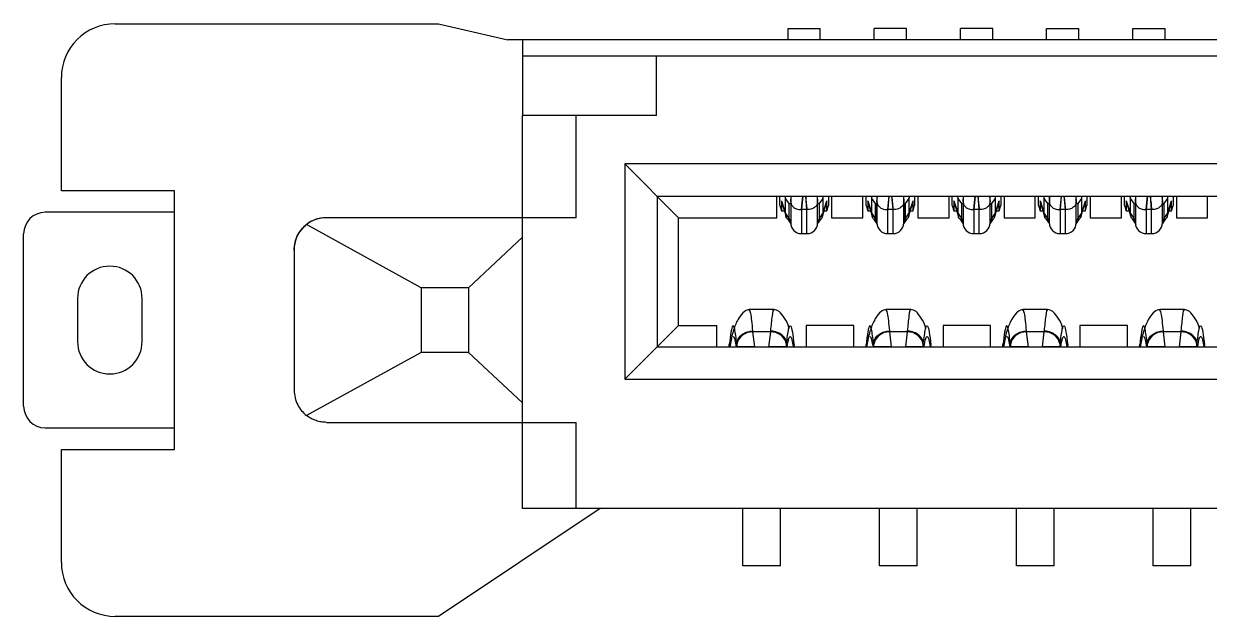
# Model space of a CAD drawing. Header units: millimetres. Extents: x -98.2 to -8.2, y 5.1 to 75.1.
# Drawn here: x -61.09 to -50.08, y 61.9 to 67.4 of the extents above; entities that cross this region are included whole.
import ezdxf

# ---------------------------------------------------------------- set-up
doc = ezdxf.new("R2010")
doc.units = ezdxf.units.MM

msp = doc.modelspace()

# ---------------------------------------------------------------- linework, layer by layer
at = {"color": 7, "linetype": 'Continuous', "lineweight": 25}
for p, q in [((-60.24, 67.397), (-57.24, 67.397)), ((-57.24, 67.397), (-56.597, 67.247)), ((-53.995, 67.352), (-53.695, 67.352)), ((-53.995, 67.247), (-53.995, 67.352)), ((-53.695, 67.247), (-53.695, 67.352)), ((-52.895, 67.352), (-53.195, 67.352)), ((-53.195, 67.247), (-53.195, 67.352)), ((-52.895, 67.247), (-52.895, 67.352)), ((-52.095, 67.352), (-52.395, 67.352)), ((-52.395, 67.247), (-52.395, 67.352)), ((-52.095, 67.247), (-52.095, 67.352)), ((-51.595, 67.352), (-51.295, 67.352)), ((-51.595, 67.247), (-51.595, 67.352)), ((-51.295, 67.247), (-51.295, 67.352)), ((-50.795, 67.352), (-50.495, 67.352)), ((-50.795, 67.247), (-50.795, 67.352)), ((-50.495, 67.247), (-50.495, 67.352)), ((-20.132, 67.247), (-56.597, 67.247)), ((-56.46, 67.247), (-56.46, 67.097)), ((-20.27, 67.097), (-56.46, 67.097)), ((-56.46, 67.097), (-56.46, 66.547)), ((-55.215, 66.547), (-55.215, 67.097)), ((-60.74, 65.847), (-60.74, 66.897)), ((-55.215, 66.547), (-56.46, 66.547)), ((-56.46, 65.597), (-56.46, 66.547)), ((-55.96, 65.597), (-55.96, 66.547)), ((-21.22, 66.097), (-55.51, 66.097)), ((-55.51, 66.097), (-55.51, 64.097)), ((-55.51, 66.097), (-55.01, 65.597)), ((-59.69, 65.847), (-60.74, 65.847)), ((-59.69, 63.447), (-59.69, 65.847)), ((-55.21, 65.797), (-55.21, 64.397)), ((-55.21, 65.797), (-21.52, 65.797)), ((-54.1, 65.597), (-54.1, 65.797)), ((-54.07, 65.709), (-54.07, 65.797)), ((-54.07, 65.709), (-54.055, 65.661)), ((-54.055, 65.755), (-54.017, 65.635)), ((-54.055, 65.755), (-54.055, 65.661)), ((-54.049, 65.729), (-54.055, 65.755)), ((-54.05, 65.729), (-54.012, 65.605)), ((-54.024, 65.797), (-54.017, 65.776)), ((-53.983, 65.729), (-54.017, 65.776)), ((-54.017, 65.635), (-54.017, 65.776)), ((-53.983, 65.587), (-53.983, 65.729)), ((-53.983, 65.729), (-53.97, 65.729)), ((-53.97, 65.798), (-53.969, 65.744)), ((-53.97, 65.744), (-53.97, 65.549)), ((-53.969, 65.744), (-53.965, 65.797)), ((-53.858, 65.798), (-53.869, 65.676)), ((-53.869, 65.676), (-53.857, 65.798)), ((-53.82, 65.673), (-53.831, 65.798)), ((-53.724, 65.797), (-53.72, 65.744)), ((-53.72, 65.744), (-53.72, 65.798)), ((-53.72, 65.549), (-53.72, 65.744)), ((-53.72, 65.729), (-53.706, 65.729)), ((-53.672, 65.776), (-53.706, 65.729)), ((-53.706, 65.729), (-53.706, 65.587)), ((-53.677, 65.605), (-53.639, 65.729)), ((-53.672, 65.776), (-53.665, 65.797)), ((-53.672, 65.776), (-53.672, 65.635)), ((-53.672, 65.635), (-53.634, 65.755)), ((-53.634, 65.755), (-53.64, 65.729)), ((-53.634, 65.661), (-53.634, 65.755)), ((-53.634, 65.661), (-53.62, 65.709)), ((-53.62, 65.797), (-53.62, 65.709)), ((-53.59, 65.797), (-53.59, 65.597)), ((-53.3, 65.597), (-53.3, 65.797)), ((-53.27, 65.709), (-53.27, 65.797)), ((-53.27, 65.709), (-53.255, 65.661)), ((-53.255, 65.755), (-53.217, 65.635)), ((-53.255, 65.755), (-53.255, 65.661)), ((-53.249, 65.729), (-53.255, 65.755)), ((-53.25, 65.729), (-53.212, 65.605)), ((-53.224, 65.797), (-53.217, 65.776)), ((-53.183, 65.729), (-53.217, 65.776)), ((-53.217, 65.635), (-53.217, 65.776)), ((-53.183, 65.729), (-53.17, 65.729)), ((-53.183, 65.587), (-53.183, 65.724)), ((-53.181, 65.724), (-53.181, 65.579)), ((-53.17, 65.798), (-53.169, 65.744)), ((-53.17, 65.744), (-53.17, 65.549)), ((-53.169, 65.744), (-53.165, 65.797)), ((-53.058, 65.798), (-53.069, 65.676)), ((-53.069, 65.676), (-53.057, 65.798)), ((-53.02, 65.673), (-53.031, 65.798)), ((-52.924, 65.797), (-52.92, 65.744)), ((-52.92, 65.744), (-52.92, 65.798)), ((-52.92, 65.549), (-52.92, 65.744)), ((-52.92, 65.729), (-52.906, 65.729)), ((-52.907, 65.585), (-52.907, 65.727)), ((-52.872, 65.776), (-52.906, 65.729)), ((-52.906, 65.729), (-52.906, 65.587)), ((-52.877, 65.605), (-52.839, 65.729)), ((-52.872, 65.776), (-52.865, 65.797)), ((-52.872, 65.776), (-52.872, 65.635)), ((-52.872, 65.635), (-52.834, 65.755)), ((-52.834, 65.755), (-52.84, 65.729)), ((-52.834, 65.661), (-52.834, 65.755)), ((-52.834, 65.661), (-52.82, 65.709)), ((-52.82, 65.797), (-52.82, 65.709)), ((-52.79, 65.797), (-52.79, 65.597)), ((-52.5, 65.597), (-52.5, 65.797)), ((-52.47, 65.709), (-52.47, 65.797)), ((-52.47, 65.709), (-52.455, 65.661)), ((-52.455, 65.755), (-52.417, 65.635)), ((-52.455, 65.755), (-52.455, 65.661)), ((-52.449, 65.729), (-52.455, 65.755)), ((-52.45, 65.729), (-52.412, 65.605)), ((-52.424, 65.797), (-52.417, 65.776)), ((-52.383, 65.729), (-52.417, 65.776)), ((-52.417, 65.635), (-52.417, 65.776)), ((-52.383, 65.587), (-52.383, 65.729)), ((-52.383, 65.729), (-52.37, 65.729)), ((-52.37, 65.798), (-52.369, 65.744)), ((-52.37, 65.744), (-52.37, 65.549)), ((-52.369, 65.744), (-52.365, 65.797)), ((-52.258, 65.798), (-52.269, 65.676)), ((-52.269, 65.676), (-52.257, 65.798)), ((-52.22, 65.673), (-52.231, 65.798)), ((-52.124, 65.797), (-52.12, 65.744)), ((-52.12, 65.744), (-52.12, 65.798)), ((-52.12, 65.549), (-52.12, 65.744)), ((-52.12, 65.729), (-52.106, 65.729)), ((-52.072, 65.776), (-52.106, 65.729)), ((-52.106, 65.729), (-52.106, 65.587)), ((-52.077, 65.605), (-52.039, 65.729)), ((-52.072, 65.776), (-52.065, 65.797)), ((-52.072, 65.776), (-52.072, 65.635)), ((-52.072, 65.635), (-52.034, 65.755)), ((-52.034, 65.755), (-52.04, 65.729)), ((-52.034, 65.661), (-52.034, 65.755)), ((-52.034, 65.661), (-52.02, 65.709)), ((-52.02, 65.797), (-52.02, 65.709)), ((-51.99, 65.797), (-51.99, 65.597)), ((-51.7, 65.597), (-51.7, 65.797)), ((-51.67, 65.709), (-51.67, 65.797)), ((-51.67, 65.709), (-51.655, 65.661)), ((-51.655, 65.755), (-51.617, 65.635)), ((-51.655, 65.755), (-51.655, 65.661)), ((-51.649, 65.729), (-51.655, 65.755)), ((-51.65, 65.729), (-51.612, 65.605)), ((-51.624, 65.797), (-51.617, 65.776)), ((-51.583, 65.729), (-51.617, 65.776)), ((-51.617, 65.635), (-51.617, 65.776)), ((-51.583, 65.587), (-51.583, 65.729)), ((-51.583, 65.729), (-51.57, 65.729)), ((-51.57, 65.798), (-51.569, 65.744)), ((-51.57, 65.744), (-51.57, 65.549)), ((-51.569, 65.744), (-51.565, 65.797)), ((-51.458, 65.798), (-51.469, 65.676)), ((-51.469, 65.676), (-51.457, 65.798)), ((-51.42, 65.673), (-51.431, 65.798)), ((-51.324, 65.797), (-51.32, 65.744)), ((-51.32, 65.744), (-51.32, 65.798)), ((-51.32, 65.549), (-51.32, 65.744)), ((-51.32, 65.729), (-51.306, 65.729)), ((-51.272, 65.776), (-51.306, 65.729)), ((-51.306, 65.729), (-51.306, 65.587)), ((-51.277, 65.605), (-51.239, 65.729)), ((-51.272, 65.776), (-51.265, 65.797)), ((-51.272, 65.776), (-51.272, 65.635)), ((-51.272, 65.635), (-51.234, 65.755)), ((-51.234, 65.755), (-51.24, 65.729)), ((-51.234, 65.661), (-51.234, 65.755)), ((-51.234, 65.661), (-51.22, 65.709)), ((-51.22, 65.797), (-51.22, 65.709)), ((-51.19, 65.797), (-51.19, 65.597)), ((-50.9, 65.597), (-50.9, 65.797)), ((-50.87, 65.709), (-50.87, 65.797)), ((-50.87, 65.709), (-50.855, 65.661)), ((-50.855, 65.755), (-50.817, 65.635)), ((-50.855, 65.755), (-50.855, 65.661)), ((-50.849, 65.729), (-50.855, 65.755)), ((-50.85, 65.729), (-50.812, 65.605)), ((-50.824, 65.797), (-50.817, 65.776)), ((-50.783, 65.729), (-50.817, 65.776)), ((-50.817, 65.635), (-50.817, 65.776)), ((-50.783, 65.587), (-50.783, 65.729)), ((-50.783, 65.729), (-50.77, 65.729)), ((-50.77, 65.798), (-50.769, 65.744)), ((-50.77, 65.744), (-50.77, 65.549)), ((-50.769, 65.744), (-50.765, 65.797)), ((-50.658, 65.798), (-50.669, 65.676)), ((-50.669, 65.676), (-50.657, 65.798)), ((-50.62, 65.673), (-50.631, 65.798)), ((-50.524, 65.797), (-50.52, 65.744)), ((-50.52, 65.744), (-50.52, 65.798)), ((-50.52, 65.549), (-50.52, 65.744)), ((-50.52, 65.729), (-50.506, 65.729)), ((-50.472, 65.776), (-50.506, 65.729)), ((-50.506, 65.729), (-50.506, 65.587)), ((-50.477, 65.605), (-50.439, 65.729)), ((-50.472, 65.776), (-50.465, 65.797)), ((-50.472, 65.776), (-50.472, 65.635)), ((-50.472, 65.635), (-50.434, 65.755)), ((-50.434, 65.755), (-50.44, 65.729)), ((-50.434, 65.661), (-50.434, 65.755)), ((-50.434, 65.661), (-50.42, 65.709)), ((-50.42, 65.797), (-50.42, 65.709)), ((-50.39, 65.797), (-50.39, 65.597)), ((-50.1, 65.597), (-50.1, 65.797)), ((-59.69, 65.647), (-60.89, 65.647)), ((-55.96, 65.597), (-58.28, 65.597)), ((-56.46, 62.897), (-56.46, 65.597)), ((-55.01, 65.597), (-54.1, 65.597)), ((-55.01, 64.597), (-55.01, 65.597)), ((-54.055, 65.661), (-54.029, 65.661)), ((-54.017, 65.635), (-53.983, 65.587)), ((-53.87, 65.672), (-53.87, 65.449)), ((-53.869, 65.672), (-53.869, 65.676)), ((-53.82, 65.673), (-53.869, 65.672)), ((-53.82, 65.449), (-53.82, 65.673)), ((-53.706, 65.587), (-53.672, 65.635)), ((-53.66, 65.661), (-53.634, 65.661)), ((-53.59, 65.597), (-53.3, 65.597)), ((-53.255, 65.661), (-53.229, 65.661)), ((-53.217, 65.635), (-53.183, 65.587)), ((-53.183, 65.661), (-53.181, 65.661)), ((-53.07, 65.672), (-53.07, 65.449)), ((-53.069, 65.672), (-53.069, 65.676)), ((-53.02, 65.673), (-53.069, 65.672)), ((-53.02, 65.449), (-53.02, 65.673)), ((-52.907, 65.661), (-52.906, 65.661)), ((-52.906, 65.587), (-52.872, 65.635)), ((-52.86, 65.661), (-52.834, 65.661)), ((-52.79, 65.597), (-52.5, 65.597)), ((-52.455, 65.661), (-52.429, 65.661)), ((-52.417, 65.635), (-52.383, 65.587)), ((-52.27, 65.672), (-52.27, 65.449)), ((-52.269, 65.672), (-52.269, 65.676)), ((-52.22, 65.673), (-52.269, 65.672)), ((-52.22, 65.449), (-52.22, 65.673)), ((-52.106, 65.587), (-52.072, 65.635)), ((-52.06, 65.661), (-52.034, 65.661)), ((-51.99, 65.597), (-51.7, 65.597)), ((-51.655, 65.661), (-51.629, 65.661)), ((-51.617, 65.635), (-51.583, 65.587)), ((-51.47, 65.672), (-51.47, 65.449)), ((-51.469, 65.672), (-51.469, 65.676)), ((-51.42, 65.673), (-51.469, 65.672)), ((-51.42, 65.449), (-51.42, 65.673)), ((-51.306, 65.587), (-51.272, 65.635)), ((-51.26, 65.661), (-51.234, 65.661)), ((-51.19, 65.597), (-50.9, 65.597)), ((-50.855, 65.661), (-50.829, 65.661)), ((-50.817, 65.635), (-50.783, 65.587)), ((-50.67, 65.672), (-50.67, 65.449)), ((-50.669, 65.672), (-50.669, 65.676)), ((-50.62, 65.673), (-50.669, 65.672)), ((-50.62, 65.449), (-50.62, 65.673)), ((-50.506, 65.587), (-50.472, 65.635)), ((-50.46, 65.661), (-50.434, 65.661)), ((-50.39, 65.597), (-50.1, 65.597)), ((-57.4, 64.947), (-58.464, 65.534)), ((-54.001, 65.585), (-53.969, 65.539)), ((-53.979, 65.581), (-53.983, 65.587)), ((-53.979, 65.581), (-53.97, 65.569)), ((-53.97, 65.541), (-53.969, 65.539)), ((-53.72, 65.539), (-53.688, 65.585)), ((-53.72, 65.539), (-53.719, 65.541)), ((-53.706, 65.587), (-53.71, 65.581)), ((-53.201, 65.585), (-53.169, 65.539)), ((-53.183, 65.587), (-53.179, 65.581)), ((-53.182, 65.58), (-53.17, 65.569)), ((-53.17, 65.541), (-53.169, 65.539)), ((-52.92, 65.539), (-52.888, 65.585)), ((-52.92, 65.539), (-52.919, 65.541)), ((-52.906, 65.587), (-52.91, 65.581)), ((-52.401, 65.585), (-52.369, 65.539)), ((-52.379, 65.581), (-52.383, 65.587)), ((-52.37, 65.541), (-52.369, 65.539)), ((-52.12, 65.539), (-52.088, 65.585)), ((-52.12, 65.539), (-52.119, 65.541)), ((-51.601, 65.585), (-51.569, 65.539)), ((-51.583, 65.587), (-51.579, 65.581)), ((-51.579, 65.581), (-51.57, 65.569)), ((-51.57, 65.541), (-51.569, 65.539)), ((-51.32, 65.539), (-51.288, 65.585)), ((-51.32, 65.539), (-51.319, 65.541)), ((-50.801, 65.585), (-50.769, 65.539)), ((-50.783, 65.587), (-50.779, 65.581)), ((-50.779, 65.581), (-50.77, 65.569)), ((-50.77, 65.541), (-50.769, 65.539)), ((-50.52, 65.539), (-50.488, 65.585)), ((-50.52, 65.539), (-50.519, 65.541)), ((-61.09, 63.847), (-61.09, 65.447)), ((-56.46, 65.417), (-56.96, 64.947)), ((-53.87, 65.449), (-53.82, 65.449)), ((-53.07, 65.449), (-53.02, 65.449)), ((-52.27, 65.449), (-52.22, 65.449)), ((-51.47, 65.449), (-51.42, 65.449)), ((-50.67, 65.449), (-50.62, 65.449)), ((-58.58, 65.297), (-58.58, 63.997)), ((-56.96, 64.947), (-57.4, 64.947)), ((-57.4, 64.947), (-57.4, 64.347)), ((-56.96, 64.947), (-56.96, 64.347)), ((-60.59, 64.847), (-60.59, 64.447)), ((-59.99, 64.447), (-59.99, 64.847)), ((-54.125, 64.744), (-54.354, 64.744)), ((-52.855, 64.744), (-53.084, 64.744)), ((-51.585, 64.744), (-51.814, 64.744)), ((-50.315, 64.744), (-50.544, 64.744)), ((-55.21, 64.397), (-55.01, 64.597)), ((-55.01, 64.597), (-54.655, 64.597)), ((-54.655, 64.397), (-54.655, 64.597)), ((-54.304, 64.397), (-54.32, 64.537)), ((-54.159, 64.537), (-54.32, 64.537)), ((-54.159, 64.537), (-54.175, 64.397)), ((-53.385, 64.597), (-53.825, 64.597)), ((-53.825, 64.597), (-53.825, 64.397)), ((-53.385, 64.397), (-53.385, 64.597)), ((-53.034, 64.397), (-53.05, 64.537)), ((-52.889, 64.537), (-53.05, 64.537)), ((-52.889, 64.537), (-52.905, 64.397)), ((-52.115, 64.597), (-52.555, 64.597)), ((-52.555, 64.597), (-52.555, 64.397)), ((-52.115, 64.397), (-52.115, 64.597)), ((-51.764, 64.397), (-51.78, 64.537)), ((-51.619, 64.537), (-51.78, 64.537)), ((-51.619, 64.537), (-51.635, 64.397)), ((-50.845, 64.597), (-51.285, 64.597)), ((-51.285, 64.597), (-51.285, 64.397)), ((-50.845, 64.397), (-50.845, 64.597)), ((-50.494, 64.397), (-50.51, 64.537)), ((-50.349, 64.537), (-50.51, 64.537)), ((-50.349, 64.537), (-50.365, 64.397)), ((-55.51, 64.097), (-55.21, 64.397)), ((-55.21, 64.397), (-45.925, 64.397)), ((-54.539, 64.427), (-54.542, 64.395)), ((-54.541, 64.409), (-54.542, 64.397)), ((-54.541, 64.397), (-54.541, 64.409)), ((-54.54, 64.417), (-54.534, 64.435)), ((-54.539, 64.424), (-54.54, 64.416)), ((-54.533, 64.397), (-54.517, 64.475)), ((-54.469, 64.42), (-54.47, 64.428)), ((-54.47, 64.428), (-54.47, 64.397)), ((-54.467, 64.397), (-54.469, 64.42)), ((-54.01, 64.42), (-54.012, 64.397)), ((-54.009, 64.428), (-54.01, 64.42)), ((-54.009, 64.397), (-54.009, 64.428)), ((-53.939, 64.417), (-53.945, 64.439)), ((-53.938, 64.409), (-53.941, 64.416)), ((-53.936, 64.394), (-53.939, 64.416)), ((-53.938, 64.409), (-53.938, 64.397)), ((-53.937, 64.397), (-53.938, 64.409)), ((-53.269, 64.427), (-53.272, 64.395)), ((-53.271, 64.409), (-53.272, 64.397)), ((-53.271, 64.397), (-53.271, 64.409)), ((-53.27, 64.417), (-53.264, 64.435)), ((-53.269, 64.424), (-53.27, 64.416)), ((-53.263, 64.397), (-53.247, 64.475)), ((-53.199, 64.42), (-53.2, 64.428)), ((-53.2, 64.428), (-53.2, 64.397)), ((-53.197, 64.397), (-53.199, 64.42)), ((-52.74, 64.42), (-52.742, 64.397)), ((-52.739, 64.428), (-52.74, 64.42)), ((-52.739, 64.397), (-52.739, 64.428)), ((-52.669, 64.417), (-52.675, 64.439)), ((-52.668, 64.409), (-52.671, 64.416)), ((-52.666, 64.394), (-52.669, 64.416)), ((-52.668, 64.409), (-52.668, 64.397)), ((-52.667, 64.397), (-52.668, 64.409)), ((-51.999, 64.427), (-52.002, 64.395)), ((-52.001, 64.409), (-52.002, 64.397)), ((-52.001, 64.397), (-52.001, 64.409)), ((-52, 64.417), (-51.994, 64.435)), ((-51.999, 64.424), (-52, 64.416)), ((-51.993, 64.397), (-51.977, 64.475)), ((-51.929, 64.42), (-51.93, 64.428)), ((-51.93, 64.428), (-51.93, 64.397)), ((-51.927, 64.397), (-51.929, 64.42)), ((-51.47, 64.42), (-51.472, 64.397)), ((-51.469, 64.428), (-51.47, 64.42)), ((-51.469, 64.397), (-51.469, 64.428)), ((-51.399, 64.417), (-51.405, 64.439)), ((-51.398, 64.409), (-51.401, 64.416)), ((-51.396, 64.394), (-51.399, 64.416)), ((-51.398, 64.409), (-51.398, 64.397)), ((-51.397, 64.397), (-51.398, 64.409)), ((-50.729, 64.427), (-50.732, 64.395)), ((-50.731, 64.409), (-50.732, 64.397)), ((-50.731, 64.397), (-50.731, 64.409)), ((-50.73, 64.417), (-50.724, 64.435)), ((-50.729, 64.424), (-50.73, 64.416)), ((-50.723, 64.397), (-50.707, 64.475)), ((-50.659, 64.42), (-50.66, 64.428)), ((-50.66, 64.428), (-50.66, 64.397)), ((-50.657, 64.397), (-50.659, 64.42)), ((-50.2, 64.42), (-50.202, 64.397)), ((-50.199, 64.428), (-50.2, 64.42)), ((-50.199, 64.397), (-50.199, 64.428)), ((-50.129, 64.417), (-50.135, 64.439)), ((-50.128, 64.409), (-50.131, 64.416)), ((-50.126, 64.394), (-50.129, 64.416)), ((-50.128, 64.409), (-50.128, 64.397)), ((-50.127, 64.397), (-50.128, 64.409)), ((-57.4, 64.347), (-58.464, 63.761)), ((-56.96, 64.347), (-57.4, 64.347)), ((-56.96, 64.347), (-56.46, 63.878)), ((-55.51, 64.097), (-46.225, 64.097)), ((-60.89, 63.647), (-59.69, 63.647)), ((-58.28, 63.697), (-55.96, 63.697)), ((-55.96, 62.897), (-55.96, 63.697)), ((-60.74, 63.447), (-59.69, 63.447)), ((-60.74, 62.397), (-60.74, 63.447)), ((-55.74, 62.897), (-57.24, 61.897)), ((-46.225, 62.897), (-56.46, 62.897)), ((-54.415, 62.367), (-54.415, 62.897)), ((-54.065, 62.367), (-54.065, 62.897)), ((-53.145, 62.367), (-53.145, 62.897)), ((-52.795, 62.367), (-52.795, 62.897)), ((-51.875, 62.367), (-51.875, 62.897)), ((-51.525, 62.367), (-51.525, 62.897)), ((-50.605, 62.367), (-50.605, 62.897)), ((-50.255, 62.367), (-50.255, 62.897)), ((-54.065, 62.367), (-54.415, 62.367)), ((-52.795, 62.367), (-53.145, 62.367)), ((-51.525, 62.367), (-51.875, 62.367)), ((-50.255, 62.367), (-50.605, 62.367)), ((-57.24, 61.897), (-60.24, 61.897))]:
    msp.add_line(p, q, dxfattribs=at)
for centre, radius, start, end in [((-60.24, 66.897), 0.5, 90, 180), ((-60.24, 66.897), 0.5, 90, 180), ((-52.2, 65.804), 0.121, 311.6707, 321.0849), ((-50.599, 65.804), 0.12, 311.6425, 321.113), ((-60.89, 65.447), 0.2, 90, 180), ((-60.89, 65.447), 0.2, 90, 180), ((-58.28, 65.297), 0.3, 90, 180), ((-53.87, 65.549), 0.1, 180, 270), ((-53.82, 65.549), 0.1, 270, 0), ((-53.797, 65.58), 0.0869, 332.7113, 0.6118), ((-53.07, 65.549), 0.1, 180, 270), ((-53.02, 65.549), 0.1, 270, 0), ((-52.997, 65.58), 0.0869, 332.6449, 0.6122), ((-52.27, 65.549), 0.1, 180, 270), ((-52.22, 65.549), 0.1, 270, 0), ((-52.197, 65.58), 0.0869, 332.6454, 0.611), ((-51.47, 65.549), 0.1, 180, 270), ((-51.42, 65.549), 0.1, 270, 0), ((-51.397, 65.58), 0.0869, 332.6449, 0.6122), ((-50.67, 65.549), 0.1, 180, 270), ((-50.62, 65.549), 0.1, 270, 0), ((-50.597, 65.58), 0.0869, 332.647, 0.6049), ((-60.29, 64.847), 0.3, 0, 180), ((-54.329, 64.394), 0.143, 86.2765, 169.5154), ((-54.15, 64.394), 0.143, 10.4845, 93.724), ((-54.169, 64.343), 0.204, 84.933, 87.0121), ((-53.059, 64.394), 0.143, 86.2765, 169.5154), ((-52.88, 64.394), 0.143, 10.4845, 93.724), ((-52.899, 64.343), 0.204, 84.933, 87.0121), ((-51.789, 64.394), 0.143, 86.2765, 169.5154), ((-51.61, 64.394), 0.143, 10.4845, 93.724), ((-51.629, 64.343), 0.204, 84.933, 87.0121), ((-50.519, 64.394), 0.143, 86.2765, 169.5154), ((-50.34, 64.394), 0.143, 10.4845, 93.724), ((-50.359, 64.343), 0.204, 84.933, 87.0121), ((-60.29, 64.447), 0.3, 180, 0), ((-60.29, 64.447), 0.3, 180, 0), ((-60.89, 63.847), 0.2, 180, 270), ((-60.24, 62.397), 0.5, 180, 270)]:
    msp.add_arc(centre, radius, start, end, dxfattribs=at)
for points, knots in [([(-53.969, 65.744), (-53.968, 65.734), (-53.965, 65.715), (-53.942, 65.69), (-53.912, 65.677), (-53.887, 65.673), (-53.874, 65.673), (-53.869, 65.672)], [0, 0, 0, 0, 0.25222, 0.502966, 0.752528, 0.912568, 1, 1, 1, 1]), ([(-53.832, 65.798), (-53.83, 65.774), (-53.826, 65.733), (-53.822, 65.691), (-53.82, 65.673)], [0, 0, 0, 0, 0.559892, 1, 1, 1, 1]), ([(-53.72, 65.744), (-53.72, 65.74), (-53.72, 65.73), (-53.728, 65.711), (-53.748, 65.69), (-53.777, 65.677), (-53.801, 65.673), (-53.814, 65.673), (-53.818, 65.673), (-53.82, 65.673)], [0, 0, 0, 0, 0.108391, 0.256394, 0.506938, 0.754691, 0.918407, 0.969509, 1, 1, 1, 1]), ([(-53.183, 65.729), (-53.184, 65.728), (-53.185, 65.728), (-53.186, 65.727), (-53.186, 65.726), (-53.185, 65.725), (-53.183, 65.724), (-53.181, 65.723)], [0, 0, 0, 0, 0.154414, 0.297318, 0.438576, 0.588379, 1, 1, 1, 1]), ([(-53.169, 65.744), (-53.168, 65.734), (-53.165, 65.715), (-53.142, 65.69), (-53.112, 65.677), (-53.087, 65.673), (-53.074, 65.673), (-53.069, 65.672)], [0, 0, 0, 0, 0.25222, 0.502966, 0.752528, 0.912568, 1, 1, 1, 1]), ([(-53.032, 65.798), (-53.03, 65.774), (-53.026, 65.733), (-53.022, 65.691), (-53.02, 65.673)], [0, 0, 0, 0, 0.559892, 1, 1, 1, 1]), ([(-52.92, 65.744), (-52.92, 65.74), (-52.92, 65.73), (-52.928, 65.711), (-52.948, 65.69), (-52.977, 65.677), (-53.001, 65.673), (-53.014, 65.673), (-53.018, 65.673), (-53.02, 65.673)], [0, 0, 0, 0, 0.108391, 0.256394, 0.506938, 0.754691, 0.918407, 0.969509, 1, 1, 1, 1]), ([(-52.369, 65.744), (-52.368, 65.734), (-52.365, 65.715), (-52.342, 65.69), (-52.312, 65.677), (-52.287, 65.673), (-52.274, 65.673), (-52.269, 65.672)], [0, 0, 0, 0, 0.25222, 0.502966, 0.752528, 0.912568, 1, 1, 1, 1]), ([(-52.232, 65.798), (-52.23, 65.774), (-52.226, 65.733), (-52.222, 65.691), (-52.22, 65.673)], [0, 0, 0, 0, 0.559892, 1, 1, 1, 1]), ([(-52.12, 65.744), (-52.12, 65.74), (-52.12, 65.73), (-52.128, 65.711), (-52.148, 65.69), (-52.177, 65.677), (-52.201, 65.673), (-52.214, 65.673), (-52.218, 65.673), (-52.22, 65.673)], [0, 0, 0, 0, 0.108391, 0.256394, 0.506938, 0.754691, 0.918407, 0.969509, 1, 1, 1, 1]), ([(-51.569, 65.744), (-51.568, 65.734), (-51.565, 65.715), (-51.542, 65.69), (-51.512, 65.677), (-51.487, 65.673), (-51.474, 65.673), (-51.469, 65.672)], [0, 0, 0, 0, 0.2522202, 0.5029664, 0.7525284, 0.9125685, 1, 1, 1, 1]), ([(-51.432, 65.798), (-51.43, 65.774), (-51.426, 65.733), (-51.422, 65.691), (-51.42, 65.673)], [0, 0, 0, 0, 0.559892, 1, 1, 1, 1]), ([(-51.32, 65.744), (-51.32, 65.74), (-51.32, 65.73), (-51.328, 65.711), (-51.348, 65.69), (-51.377, 65.677), (-51.401, 65.673), (-51.414, 65.673), (-51.418, 65.673), (-51.42, 65.673)], [0, 0, 0, 0, 0.108391, 0.256394, 0.506938, 0.754691, 0.918407, 0.969509, 1, 1, 1, 1]), ([(-50.769, 65.744), (-50.768, 65.734), (-50.765, 65.715), (-50.742, 65.69), (-50.712, 65.677), (-50.687, 65.673), (-50.674, 65.673), (-50.669, 65.672)], [0, 0, 0, 0, 0.25222, 0.502966, 0.752528, 0.912568, 1, 1, 1, 1]), ([(-50.632, 65.798), (-50.63, 65.774), (-50.626, 65.733), (-50.622, 65.691), (-50.62, 65.673)], [0, 0, 0, 0, 0.559892, 1, 1, 1, 1]), ([(-50.52, 65.744), (-50.52, 65.74), (-50.52, 65.73), (-50.528, 65.711), (-50.548, 65.69), (-50.577, 65.677), (-50.601, 65.673), (-50.614, 65.673), (-50.618, 65.673), (-50.62, 65.673)], [0, 0, 0, 0, 0.108391, 0.256394, 0.506938, 0.754691, 0.918407, 0.969509, 1, 1, 1, 1]), ([(-58.28, 65.597), (-58.298, 65.596), (-58.337, 65.594), (-58.406, 65.573), (-58.441, 65.55), (-58.464, 65.534)], [0, 0, 0, 0, 0.233495, 0.489985, 1, 1, 1, 1]), ([(-54, 65.586), (-54.004, 65.591), (-54.015, 65.606), (-54.016, 65.624), (-54.017, 65.635)], [0, 0, 0, 0, 0.3995928, 1, 1, 1, 1]), ([(-53.672, 65.635), (-53.673, 65.621), (-53.674, 65.602), (-53.687, 65.589), (-53.689, 65.586)], [0, 0, 0, 0, 0.765427, 1, 1, 1, 1]), ([(-53.2, 65.586), (-53.204, 65.591), (-53.215, 65.606), (-53.216, 65.624), (-53.217, 65.635)], [0, 0, 0, 0, 0.399593, 1, 1, 1, 1]), ([(-52.872, 65.635), (-52.873, 65.621), (-52.874, 65.602), (-52.887, 65.589), (-52.889, 65.586)], [0, 0, 0, 0, 0.7654267, 1, 1, 1, 1]), ([(-52.4, 65.586), (-52.404, 65.591), (-52.415, 65.606), (-52.416, 65.624), (-52.417, 65.635)], [0, 0, 0, 0, 0.399593, 1, 1, 1, 1]), ([(-52.072, 65.635), (-52.073, 65.621), (-52.074, 65.602), (-52.087, 65.589), (-52.089, 65.586)], [0, 0, 0, 0, 0.765427, 1, 1, 1, 1]), ([(-51.6, 65.586), (-51.604, 65.591), (-51.615, 65.606), (-51.616, 65.624), (-51.617, 65.635)], [0, 0, 0, 0, 0.399593, 1, 1, 1, 1]), ([(-51.272, 65.635), (-51.273, 65.621), (-51.274, 65.602), (-51.287, 65.589), (-51.289, 65.586)], [0, 0, 0, 0, 0.765427, 1, 1, 1, 1]), ([(-50.8, 65.586), (-50.804, 65.591), (-50.815, 65.606), (-50.816, 65.624), (-50.817, 65.635)], [0, 0, 0, 0, 0.399593, 1, 1, 1, 1]), ([(-50.472, 65.635), (-50.473, 65.621), (-50.474, 65.602), (-50.487, 65.589), (-50.489, 65.586)], [0, 0, 0, 0, 0.765427, 1, 1, 1, 1]), ([(-58.58, 65.297), (-58.578, 65.321), (-58.574, 65.37), (-58.549, 65.435), (-58.512, 65.492), (-58.481, 65.519), (-58.464, 65.534)], [0, 0, 0, 0, 0.233478, 0.484598, 0.724738, 1, 1, 1, 1]), ([(-53.969, 65.542), (-53.972, 65.546), (-53.981, 65.56), (-53.982, 65.576), (-53.983, 65.587)], [0, 0, 0, 0, 0.343086, 1, 1, 1, 1]), ([(-53.964, 65.535), (-53.967, 65.538), (-53.977, 65.551), (-53.978, 65.568), (-53.979, 65.581)], [0, 0, 0, 0, 0.259161, 1, 1, 1, 1]), ([(-53.706, 65.587), (-53.707, 65.573), (-53.707, 65.556), (-53.718, 65.544), (-53.72, 65.542)], [0, 0, 0, 0, 0.837184, 1, 1, 1, 1]), ([(-53.169, 65.542), (-53.172, 65.546), (-53.181, 65.56), (-53.182, 65.576), (-53.183, 65.587)], [0, 0, 0, 0, 0.343086, 1, 1, 1, 1]), ([(-53.168, 65.54), (-53.169, 65.541), (-53.178, 65.553), (-53.178, 65.568), (-53.179, 65.581)], [0, 0, 0, 0, 0.157379, 1, 1, 1, 1]), ([(-52.906, 65.587), (-52.907, 65.573), (-52.907, 65.556), (-52.918, 65.544), (-52.92, 65.542)], [0, 0, 0, 0, 0.8371837, 1, 1, 1, 1]), ([(-52.369, 65.542), (-52.372, 65.546), (-52.381, 65.56), (-52.382, 65.576), (-52.383, 65.587)], [0, 0, 0, 0, 0.343086, 1, 1, 1, 1]), ([(-52.364, 65.535), (-52.367, 65.538), (-52.377, 65.551), (-52.378, 65.568), (-52.379, 65.581)], [0, 0, 0, 0, 0.259162, 1, 1, 1, 1]), ([(-52.106, 65.587), (-52.107, 65.573), (-52.107, 65.556), (-52.118, 65.544), (-52.12, 65.542)], [0, 0, 0, 0, 0.8371838, 1, 1, 1, 1]), ([(-52.106, 65.587), (-52.107, 65.586), (-52.108, 65.584), (-52.11, 65.582), (-52.11, 65.581)], [0, 0, 0, 0, 0.554796, 1, 1, 1, 1]), ([(-51.569, 65.542), (-51.572, 65.546), (-51.581, 65.56), (-51.582, 65.576), (-51.583, 65.587)], [0, 0, 0, 0, 0.343086, 1, 1, 1, 1]), ([(-51.564, 65.535), (-51.567, 65.538), (-51.577, 65.551), (-51.578, 65.568), (-51.579, 65.581)], [0, 0, 0, 0, 0.259161, 1, 1, 1, 1]), ([(-51.306, 65.587), (-51.307, 65.573), (-51.307, 65.556), (-51.318, 65.544), (-51.32, 65.542)], [0, 0, 0, 0, 0.837184, 1, 1, 1, 1]), ([(-51.306, 65.587), (-51.307, 65.586), (-51.308, 65.584), (-51.31, 65.582), (-51.31, 65.581)], [0, 0, 0, 0, 0.554793, 1, 1, 1, 1]), ([(-50.769, 65.542), (-50.772, 65.546), (-50.781, 65.56), (-50.782, 65.576), (-50.783, 65.587)], [0, 0, 0, 0, 0.343086, 1, 1, 1, 1]), ([(-50.764, 65.535), (-50.767, 65.538), (-50.777, 65.551), (-50.778, 65.568), (-50.779, 65.581)], [0, 0, 0, 0, 0.259159, 1, 1, 1, 1]), ([(-50.506, 65.587), (-50.507, 65.573), (-50.507, 65.556), (-50.518, 65.544), (-50.52, 65.542)], [0, 0, 0, 0, 0.837184, 1, 1, 1, 1]), ([(-50.506, 65.587), (-50.507, 65.586), (-50.508, 65.584), (-50.51, 65.582), (-50.51, 65.581)], [0, 0, 0, 0, 0.554793, 1, 1, 1, 1]), ([(-54.353, 64.744), (-54.369, 64.741), (-54.402, 64.733), (-54.452, 64.67), (-54.497, 64.577), (-54.518, 64.494), (-54.528, 64.453)], [0, 0, 0, 0, 0.258022, 0.513678, 0.7624, 1, 1, 1, 1]), ([(-54.321, 64.546), (-54.327, 64.611), (-54.34, 64.742), (-54.353, 64.74), (-54.36, 64.738)], [0, 0, 0, 0, 0.5, 1, 1, 1, 1]), ([(-54.125, 64.736), (-54.126, 64.738), (-54.132, 64.757), (-54.143, 64.695), (-54.153, 64.596), (-54.158, 64.546)], [0, 0, 0, 0, 0.083373, 0.541685, 1, 1, 1, 1]), ([(-53.984, 64.57), (-53.984, 64.571), (-53.995, 64.612), (-54.028, 64.67), (-54.077, 64.734), (-54.11, 64.741), (-54.126, 64.744)], [0, 0, 0, 0, 0.005561, 0.330029, 0.663497, 1, 1, 1, 1]), ([(-53.083, 64.744), (-53.099, 64.741), (-53.132, 64.733), (-53.182, 64.67), (-53.227, 64.577), (-53.248, 64.494), (-53.258, 64.453)], [0, 0, 0, 0, 0.258022, 0.513678, 0.7624, 1, 1, 1, 1]), ([(-53.051, 64.546), (-53.057, 64.611), (-53.07, 64.742), (-53.083, 64.74), (-53.09, 64.738)], [0, 0, 0, 0, 0.5, 1, 1, 1, 1]), ([(-52.855, 64.736), (-52.856, 64.738), (-52.862, 64.757), (-52.873, 64.695), (-52.883, 64.596), (-52.888, 64.546)], [0, 0, 0, 0, 0.083373, 0.541685, 1, 1, 1, 1]), ([(-52.714, 64.57), (-52.714, 64.571), (-52.725, 64.612), (-52.758, 64.67), (-52.807, 64.734), (-52.84, 64.741), (-52.856, 64.744)], [0, 0, 0, 0, 0.0055612, 0.3300294, 0.6634965, 1, 1, 1, 1]), ([(-51.813, 64.744), (-51.829, 64.741), (-51.862, 64.733), (-51.912, 64.67), (-51.957, 64.577), (-51.978, 64.494), (-51.988, 64.453)], [0, 0, 0, 0, 0.258022, 0.513678, 0.7624, 1, 1, 1, 1]), ([(-51.781, 64.546), (-51.787, 64.611), (-51.8, 64.742), (-51.813, 64.74), (-51.82, 64.738)], [0, 0, 0, 0, 0.5, 1, 1, 1, 1]), ([(-51.585, 64.736), (-51.586, 64.738), (-51.592, 64.757), (-51.603, 64.695), (-51.613, 64.596), (-51.618, 64.546)], [0, 0, 0, 0, 0.083373, 0.541685, 1, 1, 1, 1]), ([(-51.444, 64.57), (-51.444, 64.571), (-51.455, 64.612), (-51.488, 64.67), (-51.537, 64.734), (-51.57, 64.741), (-51.586, 64.744)], [0, 0, 0, 0, 0.005561, 0.330029, 0.663497, 1, 1, 1, 1]), ([(-50.543, 64.744), (-50.559, 64.741), (-50.592, 64.733), (-50.642, 64.67), (-50.687, 64.577), (-50.708, 64.494), (-50.718, 64.453)], [0, 0, 0, 0, 0.258022, 0.513678, 0.7624, 1, 1, 1, 1]), ([(-50.511, 64.546), (-50.517, 64.611), (-50.53, 64.742), (-50.543, 64.74), (-50.55, 64.738)], [0, 0, 0, 0, 0.5, 1, 1, 1, 1]), ([(-50.315, 64.736), (-50.316, 64.738), (-50.322, 64.757), (-50.333, 64.695), (-50.343, 64.596), (-50.348, 64.546)], [0, 0, 0, 0, 0.083373, 0.541685, 1, 1, 1, 1]), ([(-50.174, 64.57), (-50.174, 64.571), (-50.185, 64.612), (-50.218, 64.67), (-50.267, 64.734), (-50.3, 64.741), (-50.316, 64.744)], [0, 0, 0, 0, 0.005561, 0.330029, 0.663497, 1, 1, 1, 1]), ([(-54.47, 64.428), (-54.477, 64.48), (-54.49, 64.584), (-54.508, 64.606), (-54.524, 64.548), (-54.535, 64.46), (-54.54, 64.417)], [0, 0, 0, 0, 0.2796293, 0.5592596, 0.7796296, 1, 1, 1, 1]), ([(-54.009, 64.428), (-54.002, 64.48), (-53.989, 64.584), (-53.971, 64.606), (-53.955, 64.548), (-53.944, 64.46), (-53.939, 64.417)], [0, 0, 0, 0, 0.279629, 0.55926, 0.77963, 1, 1, 1, 1]), ([(-53.2, 64.428), (-53.207, 64.48), (-53.22, 64.584), (-53.238, 64.606), (-53.254, 64.548), (-53.265, 64.46), (-53.27, 64.417)], [0, 0, 0, 0, 0.279629, 0.55926, 0.77963, 1, 1, 1, 1]), ([(-52.739, 64.428), (-52.732, 64.48), (-52.719, 64.584), (-52.701, 64.606), (-52.685, 64.548), (-52.674, 64.46), (-52.669, 64.417)], [0, 0, 0, 0, 0.2796291, 0.5592596, 0.7796298, 1, 1, 1, 1]), ([(-51.93, 64.428), (-51.937, 64.48), (-51.95, 64.584), (-51.968, 64.606), (-51.984, 64.548), (-51.995, 64.46), (-52, 64.417)], [0, 0, 0, 0, 0.2796293, 0.5592596, 0.7796296, 1, 1, 1, 1]), ([(-51.469, 64.428), (-51.462, 64.48), (-51.449, 64.584), (-51.431, 64.606), (-51.415, 64.548), (-51.404, 64.46), (-51.399, 64.417)], [0, 0, 0, 0, 0.2796291, 0.5592596, 0.7796298, 1, 1, 1, 1]), ([(-50.66, 64.428), (-50.667, 64.48), (-50.68, 64.584), (-50.698, 64.606), (-50.714, 64.548), (-50.725, 64.46), (-50.73, 64.417)], [0, 0, 0, 0, 0.279629, 0.55926, 0.77963, 1, 1, 1, 1]), ([(-50.199, 64.428), (-50.192, 64.48), (-50.179, 64.584), (-50.161, 64.606), (-50.145, 64.548), (-50.134, 64.46), (-50.129, 64.417)], [0, 0, 0, 0, 0.279629, 0.55926, 0.77963, 1, 1, 1, 1]), ([(-54.504, 64.489), (-54.503, 64.491), (-54.498, 64.498), (-54.489, 64.468), (-54.48, 64.421), (-54.476, 64.397)], [0, 0, 0, 0, 0.119293, 0.559646, 1, 1, 1, 1]), ([(-54.47, 64.428), (-54.468, 64.444), (-54.462, 64.477), (-54.422, 64.515), (-54.373, 64.54), (-54.338, 64.544), (-54.321, 64.546)], [0, 0, 0, 0, 0.27962, 0.559234, 0.779613, 1, 1, 1, 1]), ([(-54.32, 64.537), (-54.32, 64.538), (-54.32, 64.542), (-54.321, 64.545), (-54.321, 64.546)], [0, 0, 0, 0, 0.560002, 1, 1, 1, 1]), ([(-54.158, 64.546), (-54.158, 64.544), (-54.159, 64.541), (-54.159, 64.538), (-54.159, 64.537)], [0, 0, 0, 0, 0.560085, 1, 1, 1, 1]), ([(-54.009, 64.428), (-54.011, 64.442), (-54.015, 64.47), (-54.047, 64.508), (-54.094, 64.536), (-54.132, 64.542), (-54.151, 64.546)], [0, 0, 0, 0, 0.25, 0.5, 0.75, 1, 1, 1, 1]), ([(-54.003, 64.397), (-53.998, 64.428), (-53.987, 64.488), (-53.972, 64.501), (-53.959, 64.471), (-53.95, 64.422), (-53.946, 64.397)], [0, 0, 0, 0, 0.279755, 0.559509, 0.779755, 1, 1, 1, 1]), ([(-53.234, 64.489), (-53.233, 64.491), (-53.228, 64.498), (-53.219, 64.468), (-53.21, 64.421), (-53.206, 64.397)], [0, 0, 0, 0, 0.119293, 0.559646, 1, 1, 1, 1]), ([(-53.2, 64.428), (-53.198, 64.444), (-53.192, 64.477), (-53.152, 64.515), (-53.103, 64.54), (-53.068, 64.544), (-53.051, 64.546)], [0, 0, 0, 0, 0.27962, 0.559234, 0.779613, 1, 1, 1, 1]), ([(-53.05, 64.537), (-53.05, 64.538), (-53.05, 64.542), (-53.051, 64.545), (-53.051, 64.546)], [0, 0, 0, 0, 0.560002, 1, 1, 1, 1]), ([(-52.888, 64.546), (-52.888, 64.544), (-52.889, 64.541), (-52.889, 64.538), (-52.889, 64.537)], [0, 0, 0, 0, 0.5600846, 1, 1, 1, 1]), ([(-52.739, 64.428), (-52.741, 64.442), (-52.745, 64.47), (-52.777, 64.508), (-52.824, 64.536), (-52.862, 64.542), (-52.881, 64.546)], [0, 0, 0, 0, 0.25, 0.5, 0.75, 1, 1, 1, 1]), ([(-52.733, 64.397), (-52.728, 64.428), (-52.717, 64.488), (-52.702, 64.501), (-52.689, 64.471), (-52.68, 64.422), (-52.676, 64.397)], [0, 0, 0, 0, 0.279755, 0.559509, 0.779755, 1, 1, 1, 1]), ([(-51.964, 64.489), (-51.963, 64.491), (-51.958, 64.498), (-51.949, 64.468), (-51.94, 64.421), (-51.936, 64.397)], [0, 0, 0, 0, 0.119293, 0.559646, 1, 1, 1, 1]), ([(-51.93, 64.428), (-51.928, 64.444), (-51.922, 64.477), (-51.882, 64.515), (-51.833, 64.54), (-51.798, 64.544), (-51.781, 64.546)], [0, 0, 0, 0, 0.27962, 0.559234, 0.779613, 1, 1, 1, 1]), ([(-51.78, 64.537), (-51.78, 64.538), (-51.78, 64.542), (-51.781, 64.545), (-51.781, 64.546)], [0, 0, 0, 0, 0.560002, 1, 1, 1, 1]), ([(-51.618, 64.546), (-51.618, 64.544), (-51.619, 64.541), (-51.619, 64.538), (-51.619, 64.537)], [0, 0, 0, 0, 0.560085, 1, 1, 1, 1]), ([(-51.469, 64.428), (-51.471, 64.442), (-51.475, 64.47), (-51.507, 64.508), (-51.554, 64.536), (-51.592, 64.542), (-51.611, 64.546)], [0, 0, 0, 0, 0.25, 0.5, 0.75, 1, 1, 1, 1]), ([(-51.463, 64.397), (-51.458, 64.428), (-51.447, 64.488), (-51.432, 64.501), (-51.419, 64.471), (-51.41, 64.422), (-51.406, 64.397)], [0, 0, 0, 0, 0.279755, 0.559509, 0.779755, 1, 1, 1, 1]), ([(-50.694, 64.489), (-50.693, 64.491), (-50.688, 64.498), (-50.679, 64.468), (-50.67, 64.421), (-50.666, 64.397)], [0, 0, 0, 0, 0.119293, 0.559646, 1, 1, 1, 1]), ([(-50.66, 64.428), (-50.658, 64.444), (-50.652, 64.477), (-50.612, 64.515), (-50.563, 64.54), (-50.528, 64.544), (-50.511, 64.546)], [0, 0, 0, 0, 0.27962, 0.559234, 0.779613, 1, 1, 1, 1]), ([(-50.51, 64.537), (-50.51, 64.538), (-50.51, 64.542), (-50.511, 64.545), (-50.511, 64.546)], [0, 0, 0, 0, 0.5600015, 1, 1, 1, 1]), ([(-50.348, 64.546), (-50.348, 64.544), (-50.349, 64.541), (-50.349, 64.538), (-50.349, 64.537)], [0, 0, 0, 0, 0.560085, 1, 1, 1, 1]), ([(-50.199, 64.428), (-50.201, 64.442), (-50.205, 64.47), (-50.237, 64.508), (-50.284, 64.536), (-50.322, 64.542), (-50.341, 64.546)], [0, 0, 0, 0, 0.25, 0.5, 0.75, 1, 1, 1, 1]), ([(-50.193, 64.397), (-50.188, 64.428), (-50.177, 64.488), (-50.162, 64.501), (-50.149, 64.471), (-50.14, 64.422), (-50.136, 64.397)], [0, 0, 0, 0, 0.279755, 0.559509, 0.779755, 1, 1, 1, 1]), ([(-54.541, 64.409), (-54.54, 64.41), (-54.54, 64.413), (-54.54, 64.416), (-54.54, 64.417)], [0, 0, 0, 0, 0.559876, 1, 1, 1, 1]), ([(-54.476, 64.397), (-54.475, 64.397), (-54.473, 64.397), (-54.471, 64.397), (-54.47, 64.397)], [0, 0, 0, 0, 0.56, 1, 1, 1, 1]), ([(-54.304, 64.397), (-54.317, 64.397), (-54.344, 64.397), (-54.383, 64.397), (-54.422, 64.397), (-54.456, 64.397), (-54.463, 64.397), (-54.467, 64.397)], [0, 0, 0, 0, 0.12685, 0.272925, 0.447147, 0.698568, 1, 1, 1, 1]), ([(-54.012, 64.397), (-54.015, 64.397), (-54.021, 64.397), (-54.049, 64.397), (-54.081, 64.397), (-54.114, 64.397), (-54.144, 64.397), (-54.165, 64.397), (-54.175, 64.397)], [0, 0, 0, 0, 0.259161, 0.482531, 0.668446, 0.79244, 0.901558, 1, 1, 1, 1]), ([(-54.009, 64.397), (-54.008, 64.397), (-54.006, 64.397), (-54.004, 64.397), (-54.003, 64.397)], [0, 0, 0, 0, 0.56, 1, 1, 1, 1]), ([(-53.271, 64.409), (-53.27, 64.41), (-53.27, 64.413), (-53.27, 64.416), (-53.27, 64.417)], [0, 0, 0, 0, 0.559876, 1, 1, 1, 1]), ([(-53.206, 64.397), (-53.205, 64.397), (-53.203, 64.397), (-53.201, 64.397), (-53.2, 64.397)], [0, 0, 0, 0, 0.56, 1, 1, 1, 1]), ([(-53.034, 64.397), (-53.047, 64.397), (-53.074, 64.397), (-53.113, 64.397), (-53.152, 64.397), (-53.186, 64.397), (-53.193, 64.397), (-53.197, 64.397)], [0, 0, 0, 0, 0.12685, 0.272925, 0.447147, 0.698568, 1, 1, 1, 1]), ([(-52.742, 64.397), (-52.745, 64.397), (-52.751, 64.397), (-52.779, 64.397), (-52.811, 64.397), (-52.844, 64.397), (-52.874, 64.397), (-52.895, 64.397), (-52.905, 64.397)], [0, 0, 0, 0, 0.2591612, 0.4825312, 0.668446, 0.7924398, 0.9015582, 1, 1, 1, 1]), ([(-52.739, 64.397), (-52.738, 64.397), (-52.736, 64.397), (-52.734, 64.397), (-52.733, 64.397)], [0, 0, 0, 0, 0.56, 1, 1, 1, 1]), ([(-52.001, 64.409), (-52, 64.41), (-52, 64.413), (-52, 64.416), (-52, 64.417)], [0, 0, 0, 0, 0.5598764, 1, 1, 1, 1]), ([(-51.936, 64.397), (-51.935, 64.397), (-51.933, 64.397), (-51.931, 64.397), (-51.93, 64.397)], [0, 0, 0, 0, 0.56, 1, 1, 1, 1]), ([(-51.764, 64.397), (-51.777, 64.397), (-51.804, 64.397), (-51.843, 64.397), (-51.882, 64.397), (-51.916, 64.397), (-51.923, 64.397), (-51.927, 64.397)], [0, 0, 0, 0, 0.12685, 0.272925, 0.447147, 0.698568, 1, 1, 1, 1]), ([(-51.472, 64.397), (-51.475, 64.397), (-51.481, 64.397), (-51.509, 64.397), (-51.541, 64.397), (-51.574, 64.397), (-51.604, 64.397), (-51.625, 64.397), (-51.635, 64.397)], [0, 0, 0, 0, 0.259161, 0.482531, 0.668446, 0.79244, 0.901558, 1, 1, 1, 1]), ([(-51.469, 64.397), (-51.468, 64.397), (-51.466, 64.397), (-51.464, 64.397), (-51.463, 64.397)], [0, 0, 0, 0, 0.56, 1, 1, 1, 1]), ([(-50.731, 64.409), (-50.73, 64.41), (-50.73, 64.413), (-50.73, 64.416), (-50.73, 64.417)], [0, 0, 0, 0, 0.559876, 1, 1, 1, 1]), ([(-50.666, 64.397), (-50.665, 64.397), (-50.663, 64.397), (-50.661, 64.397), (-50.66, 64.397)], [0, 0, 0, 0, 0.56, 1, 1, 1, 1]), ([(-50.494, 64.397), (-50.507, 64.397), (-50.534, 64.397), (-50.573, 64.397), (-50.612, 64.397), (-50.646, 64.397), (-50.653, 64.397), (-50.657, 64.397)], [0, 0, 0, 0, 0.12685, 0.272925, 0.447147, 0.698568, 1, 1, 1, 1]), ([(-50.202, 64.397), (-50.205, 64.397), (-50.211, 64.397), (-50.239, 64.397), (-50.271, 64.397), (-50.304, 64.397), (-50.334, 64.397), (-50.355, 64.397), (-50.365, 64.397)], [0, 0, 0, 0, 0.259161, 0.482531, 0.668446, 0.79244, 0.901558, 1, 1, 1, 1]), ([(-50.199, 64.397), (-50.198, 64.397), (-50.196, 64.397), (-50.194, 64.397), (-50.193, 64.397)], [0, 0, 0, 0, 0.56, 1, 1, 1, 1]), ([(-58.58, 63.997), (-58.578, 63.973), (-58.574, 63.923), (-58.548, 63.858), (-58.511, 63.802), (-58.48, 63.775), (-58.464, 63.761)], [0, 0, 0, 0, 0.239687, 0.492554, 0.73655, 1, 1, 1, 1]), ([(-58.28, 63.697), (-58.296, 63.698), (-58.33, 63.7), (-58.379, 63.713), (-58.426, 63.734), (-58.451, 63.751), (-58.464, 63.761)], [0, 0, 0, 0, 0.205702, 0.432861, 0.694708, 1, 1, 1, 1])]:
    msp.add_open_spline(points, degree=3, knots=knots, dxfattribs=at)

doc.saveas('drawing.dxf')
